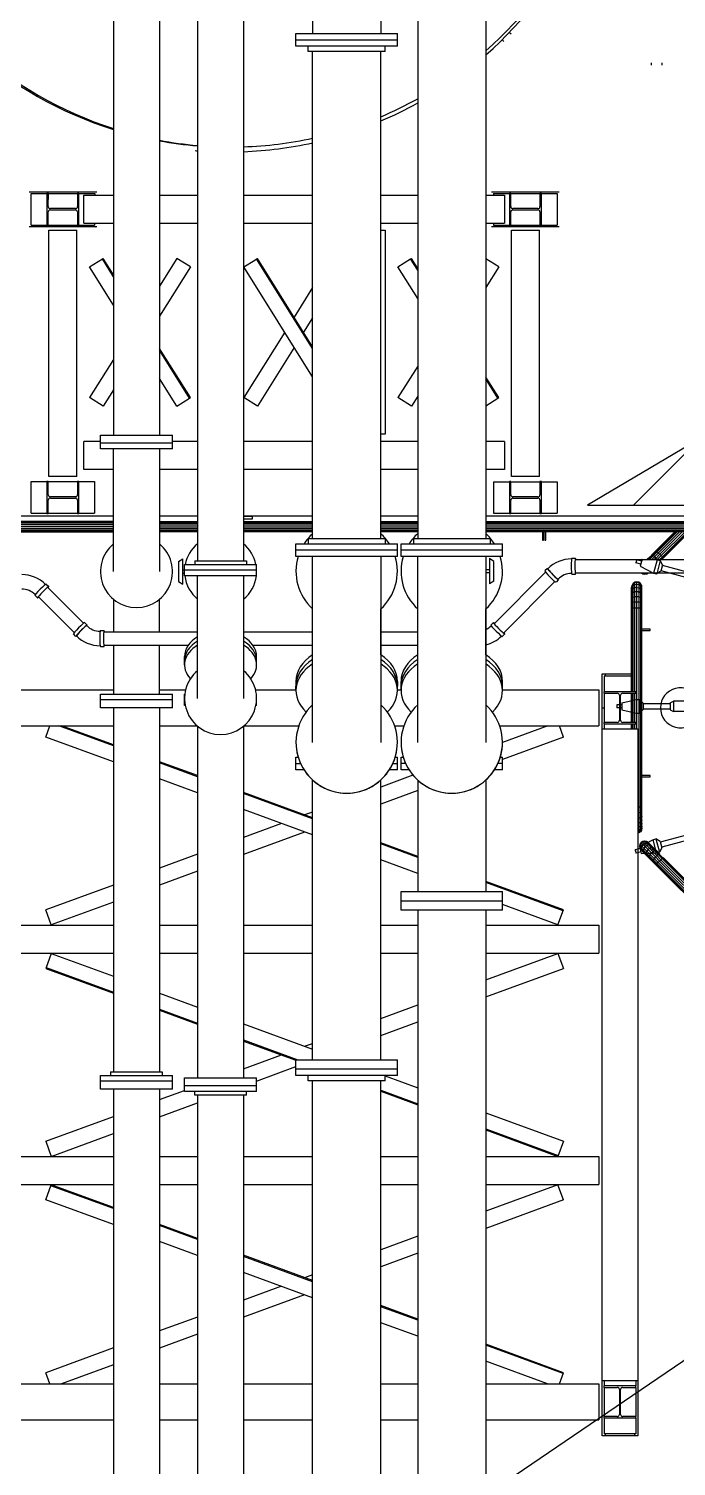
# Model space of a CAD drawing. Header units: metres. Extents: x 0 to 63075, y 0 to 44550.
# Drawn here: x 53271 to 53734, y 38478 to 39504 of the extents above; entities that cross this region are included whole.
import ezdxf

# ---------------------------------------------------------------- set-up
doc = ezdxf.new("R2010")
doc.units = ezdxf.units.M
doc.header["$LTSCALE"] = 75
for name, color, linetype in [('GSB', 7, 'Continuous'), ('ML6', 1, 'Continuous'), ('SDM', 7, 'Continuous'), ('SL1', 8, 'Continuous')]:
    doc.layers.add(name, color=color, linetype=linetype)
doc.styles.add('ROMANS', font='ROMANS.SHX')
doc.dimstyles.new('75___1-75', dxfattribs={"dimscale": 75, "dimtxt": 2.5, "dimasz": 2, "dimexe": 1.5, "dimexo": 1, "dimgap": 0.5, "dimtad": 1, "dimdec": 0, "dimzin": 12, "dimtxsty": 'ROMANS', "dimcen": 0, "dimclrd": 256, "dimclre": 256, "dimclrt": 3, "dimazin": 3, "dimtfac": 1, "dimtdec": 0, "dimtmove": 0, "dimatfit": 0, "dimfxl": 1, "dimlwd": -1, "dimlwe": -1, "dimarcsym": 0})

# ---------------------------------------------------------------- blocks, each defined once
blk = doc.blocks.new('A$C6bae614f')
at = {"layer": 'SL1'}
h = blk.add_hatch(dxfattribs=at)
h.set_pattern_fill('_USER', color=256, scale=195, angle=44.99813, style=0, pattern_type=0)
h.set_pattern_definition([(44.99813, (326091.56, -18363.04), (-137.8813, 137.89033), [])])
h.paths.add_polyline_path([(372501, 36170.1), (371566.3, 35618.1), (373107.4, 35618), (373107.5, 37052.2)])
for p, q in [((370258.3, 37860.6), (370258.3, 38744)), ((370582.1, 38711.4), (370582.1, 37860.6)), ((370758, 38308.3), (370758, 35459.1)), ((371081.9, 38308.3), (371081.8, 35459.1)), ((369310.6, 38238.7), (369310.6, 35949.6)), ((369529.7, 38238.6), (369529.6, 35949.6)), ((369710.6, 38238.6), (369710.6, 35353.3)), ((369929.7, 38238.6), (369929.6, 35353.3)), ((370178.9, 37800.2), (370178.9, 37860.6)), ((370178.9, 37860.6), (370661.5, 37860.6)), ((370661.5, 37800.1), (370661.5, 37860.6)), ((371194.7, 37865.4), (371202.5, 37857.6)), ((370178.9, 37830.4), (370661.5, 37830.4)), ((370661.5, 37800.1), (370178.9, 37800.2)), ((370237.6, 37774.8), (370237.6, 37800.1)), ((370602.7, 37774.8), (370602.7, 37800.1)), ((371159.6, 37829.8), (371167.1, 37822.3)), ((370602.7, 37774.8), (370237.6, 37774.8)), ((370258.2, 35459.2), (370258.2, 37774.8)), ((370582, 35459.2), (370582.1, 37774.8)), ((371870.2, 37709.3), (371870.2, 37719.7)), ((371920.2, 37709.3), (371920.2, 37719.7)), ((368909.2, 37106.9), (369231.2, 37106.9)), ((368919.1, 36949.4), (368919.2, 37099.4)), ((368919.2, 37099.4), (368994.2, 37099.4)), ((368994.2, 37100.4), (368994.1, 36948.4)), ((369000.8, 37100.4), (368994.2, 37100.4)), ((369000.7, 37037.3), (369000.8, 37100.4)), ((369000.8, 37099.4), (369139.6, 37099.4)), ((369139.6, 37100.4), (369139.5, 37037.3)), ((369146.2, 37100.4), (369139.6, 37100.4)), ((369146.1, 36948.4), (369146.2, 37100.4)), ((369146.2, 37099.4), (369221.2, 37099.4)), ((369170.1, 36957.9), (369170.2, 37090.9)), ((369170.2, 37090.9), (369310.6, 37090.9)), ((369221.2, 37099.4), (369221.2, 37090.9)), ((369529.7, 37090.9), (369710.6, 37090.9)), ((369929.7, 37090.9), (370258.2, 37090.9)), ((370582.1, 37090.9), (370758, 37090.9)), ((371081.9, 37090.8), (371170.2, 37090.8)), ((371109.2, 37106.8), (371431.2, 37106.8)), ((371119.2, 37099.3), (371119.2, 37090.8)), ((371119.2, 37099.3), (371194.2, 37099.3)), ((371170.2, 37090.8), (371170.1, 36957.8)), ((371194.2, 37100.3), (371194.1, 36948.3)), ((371200.8, 37100.3), (371194.2, 37100.3)), ((371200.7, 37037.2), (371200.8, 37100.3)), ((371200.8, 37099.3), (371339.6, 37099.3)), ((371339.6, 37100.3), (371339.5, 37037.2)), ((371346.2, 37100.3), (371339.6, 37100.3)), ((371346.1, 36948.3), (371346.2, 37100.3)), ((371346.2, 37099.3), (371421.2, 37099.3)), ((371421.2, 37099.3), (371421.1, 36949.3)), ((369000.7, 36948.4), (369000.7, 37011.5)), ((369129.5, 37027.3), (369010.7, 37027.3)), ((369010.7, 37021.5), (369129.5, 37021.5)), ((369139.5, 37011.5), (369139.5, 36948.4)), ((371200.7, 36948.3), (371200.7, 37011.4)), ((371329.5, 37027.2), (371210.7, 37027.2)), ((371210.7, 37021.4), (371329.5, 37021.4)), ((371339.5, 37011.4), (371339.5, 36948.3)), ((368909.1, 36941.9), (369231.1, 36941.9)), ((368919.1, 36949.4), (368994.1, 36949.4)), ((368994.1, 36948.4), (369000.7, 36948.4)), ((369000.7, 36949.4), (369139.5, 36949.4)), ((369003.6, 35754.4), (369003.6, 36924.4)), ((369003.6, 36924.4), (369136.6, 36924.4)), ((369136.6, 35754.4), (369136.6, 36924.4)), ((369139.5, 36948.4), (369146.1, 36948.4)), ((369146.1, 36949.4), (369221.1, 36949.4)), ((369170.1, 36957.9), (369310.6, 36957.9)), ((369197, 36941.9), (369194.8, 36939.4)), ((369221.1, 36957.9), (369221.1, 36949.4)), ((369225.1, 36941.9), (369228, 36939.4)), ((369529.7, 36957.9), (369710.6, 36957.9)), ((369929.7, 36957.9), (370258.2, 36957.9)), ((370582.1, 36957.9), (370758, 36957.9)), ((370582.1, 36924.4), (370603.3, 36924.4)), ((370603.3, 36924.4), (370603.3, 35954.4)), ((371081.8, 36957.8), (371170.1, 36957.8)), ((371109.1, 36941.8), (371431.1, 36941.8)), ((371119.1, 36957.8), (371119.1, 36949.3)), ((371119.1, 36949.3), (371194.1, 36949.3)), ((371194.1, 36948.3), (371200.7, 36948.3)), ((371200.7, 36949.3), (371339.5, 36949.3)), ((371203.6, 35754.3), (371203.6, 36924.3)), ((371203.6, 36924.3), (371336.6, 36924.3)), ((371336.6, 35754.3), (371336.6, 36924.3)), ((371339.5, 36948.3), (371346.1, 36948.3)), ((371346.1, 36949.3), (371421.1, 36949.3)), ((369197.2, 36750), (369257.7, 36787.9)), ((369257.7, 36787.9), (369261.7, 36790.4)), ((369310.6, 36703.5), (369257.7, 36787.9)), ((369310.6, 36712.5), (369261.7, 36790.4)), ((369611.9, 36790.4), (369529.7, 36659.3)), ((369676.4, 36750), (369611.9, 36790.4)), ((369930.5, 36750), (369983.2, 36783)), ((369983.2, 36783), (369991, 36787.9)), ((369991, 36787.9), (369995.1, 36790.4)), ((370258.2, 36361.6), (369991, 36787.9)), ((370258.2, 36370.6), (369995.1, 36790.4)), ((370663.9, 36749.9), (370724.4, 36787.9)), ((370724.4, 36787.9), (370728.4, 36790.4)), ((370758, 36734.2), (370724.4, 36787.9)), ((370758, 36743.2), (370728.4, 36790.4)), ((371143.1, 36749.9), (371081.8, 36788.3)), ((369310.6, 36569), (369197.2, 36750)), ((369676.4, 36750), (369529.7, 36515.8)), ((370258.2, 36227.1), (369930.5, 36750)), ((370758, 36599.7), (370663.9, 36749.9)), ((371143.1, 36749.9), (371081.8, 36652.2)), ((370258.2, 36651.6), (370170.1, 36511.1)), ((370258.2, 36508.2), (370215.1, 36439.4)), ((370125.2, 36439.4), (369930.5, 36128.8)), ((369676.4, 36128.8), (369529.7, 36363)), ((370170.1, 36367.6), (369995.1, 36088.3)), ((369310.6, 36309.8), (369197.2, 36128.8)), ((369672.4, 36126.3), (369529.7, 36354)), ((369611.8, 36088.4), (369529.7, 36219.5)), ((370758, 36279), (370663.8, 36128.8)), ((371143.1, 36128.8), (371081.8, 36226.5)), ((369310.6, 36166.3), (369261.7, 36088.4)), ((371139, 36126.2), (371081.8, 36217.5)), ((369261.7, 36088.4), (369197.2, 36128.8)), ((369611.8, 36088.4), (369672.4, 36126.3)), ((369672.4, 36126.3), (369676.4, 36128.8)), ((369995.1, 36088.3), (369930.5, 36128.8)), ((370728.4, 36088.3), (370663.8, 36128.8)), ((370758, 36135.5), (370728.4, 36088.3)), ((371081.8, 36090.4), (371139, 36126.2)), ((371139, 36126.2), (371143.1, 36128.8)), ((369248.7, 35885.2), (369248.7, 35949.6)), ((369248.7, 35949.6), (369591.6, 35949.6)), ((369591.6, 35885.2), (369591.6, 35949.6)), ((370603.3, 35954.4), (370582, 35954.4)), ((369248.7, 35920.9), (369170.1, 35920.9)), ((369170.1, 35787.9), (369170.1, 35920.9)), ((369591.6, 35912.1), (369248.7, 35912.1)), ((369591.6, 35885.2), (369248.7, 35885.2)), ((369310.6, 35302.5), (369310.6, 35885.2)), ((369529.6, 35885.2), (369529.6, 35302.5)), ((369710.6, 35920.9), (369591.6, 35920.9)), ((370258.2, 35920.9), (369929.6, 35920.9)), ((370758, 35920.9), (370582, 35920.9)), ((371170.1, 35920.8), (371081.8, 35920.8)), ((371170.1, 35920.8), (371170.1, 35787.8)), ((369136.6, 35754.4), (369003.6, 35754.4)), ((369310.6, 35787.9), (369170.1, 35787.9)), ((369710.6, 35787.9), (369529.6, 35787.9)), ((370258.2, 35787.9), (369929.6, 35787.9)), ((370758, 35787.9), (370582, 35787.9)), ((371170.1, 35787.8), (371081.8, 35787.8)), ((371336.6, 35754.3), (371203.6, 35754.3)), ((368919.1, 35729.4), (368994.1, 35729.4)), ((368919.1, 35579.4), (368919.1, 35729.4)), ((368994.1, 35730.4), (368994.1, 35578.4)), ((369000.7, 35730.4), (368994.1, 35730.4)), ((369000.7, 35667.3), (369000.7, 35730.4)), ((369000.7, 35729.4), (369139.5, 35729.4)), ((369139.5, 35730.4), (369139.5, 35667.3)), ((369146.1, 35730.4), (369139.5, 35730.4)), ((369146.1, 35578.4), (369146.1, 35730.4)), ((369146.1, 35729.4), (369221.1, 35729.4)), ((369221.1, 35729.4), (369221.1, 35579.4)), ((371119.1, 35729.3), (371119.1, 35579.3)), ((371119.1, 35729.3), (371194.1, 35729.3)), ((371194.1, 35730.3), (371194.1, 35578.3)), ((371200.7, 35730.3), (371194.1, 35730.3)), ((371200.7, 35667.2), (371200.7, 35730.3)), ((371200.7, 35729.3), (371339.5, 35729.3)), ((371346.1, 35730.3), (371339.5, 35730.3)), ((371339.5, 35730.3), (371339.5, 35667.2)), ((371346.1, 35578.3), (371346.1, 35730.3)), ((371346.1, 35729.3), (371421.1, 35729.3)), ((371421.1, 35729.3), (371421.1, 35579.3)), ((369000.7, 35578.4), (369000.7, 35641.5)), ((369129.5, 35657.3), (369010.7, 35657.3)), ((369010.7, 35651.5), (369129.5, 35651.5)), ((369139.5, 35641.5), (369139.5, 35578.4)), ((371200.7, 35578.3), (371200.7, 35641.4)), ((371329.5, 35657.2), (371210.7, 35657.2)), ((371210.7, 35651.4), (371329.5, 35651.4)), ((371339.5, 35641.4), (371339.5, 35578.3)), ((369310.6, 35537.9), (366568.5, 35538)), ((369310.6, 35539.8), (366577.8, 35539.9)), ((369310.6, 35565.4), (366721.6, 35565.5)), ((368919.1, 35579.4), (368994.1, 35579.4)), ((368994.1, 35578.4), (369000.7, 35578.4)), ((369000.7, 35579.4), (369139.5, 35579.4)), ((369139.5, 35578.4), (369146.1, 35578.4)), ((369146.1, 35579.4), (369221.1, 35579.4)), ((369710.6, 35565.4), (369529.6, 35565.4)), ((369529.6, 35539.8), (369710.6, 35539.8)), ((369529.6, 35537.9), (369710.6, 35537.9)), ((370258.2, 35565.4), (369929.6, 35565.4)), ((369971.6, 35563.9), (369929.6, 35563.9)), ((369929.6, 35552.9), (369971.6, 35552.9)), ((369929.6, 35539.8), (370258.2, 35539.8)), ((369929.6, 35537.9), (370258.2, 35537.9)), ((369971.6, 35552.9), (369971.6, 35565.4)), ((370758, 35565.4), (370582, 35565.4)), ((370582, 35539.8), (370758, 35539.8)), ((370582, 35537.9), (370758, 35537.9)), ((373018.6, 35565.3), (371081.8, 35565.3)), ((371081.8, 35539.7), (373152.6, 35539.7)), ((371081.8, 35537.9), (373161.9, 35537.8)), ((371119.1, 35579.3), (371194.1, 35579.3)), ((371194.1, 35578.3), (371200.7, 35578.3)), ((371200.7, 35579.3), (371339.5, 35579.3)), ((371339.5, 35578.3), (371346.1, 35578.3)), ((371346.1, 35579.3), (371421.1, 35579.3)), ((369310.6, 35515.4), (366553.4, 35515.5)), ((369310.6, 35524.7), (366555.3, 35524.8)), ((369310.6, 35506.1), (366555.3, 35506.2)), ((369310.6, 35532.7), (366560.6, 35532.7)), ((369310.6, 35498.2), (366560.6, 35498.2)), ((369310.6, 35492.9), (366568.5, 35493)), ((366577.8, 35491.1), (369310.6, 35491)), ((369529.6, 35532.7), (369710.6, 35532.6)), ((369529.6, 35524.7), (369710.6, 35524.7)), ((369529.6, 35515.4), (369710.6, 35515.4)), ((369529.6, 35506.1), (369710.6, 35506.1)), ((369529.6, 35498.1), (369710.6, 35498.1)), ((369529.6, 35492.9), (369710.6, 35492.8)), ((369710.6, 35491), (369529.6, 35491)), ((369929.6, 35532.6), (370258.2, 35532.6)), ((369929.6, 35524.7), (370258.2, 35524.7)), ((369929.6, 35515.4), (370258.2, 35515.4)), ((369929.6, 35506), (370258.2, 35506)), ((369929.6, 35498.1), (370258.2, 35498.1)), ((369929.6, 35492.8), (370258.2, 35492.8)), ((370258.2, 35491), (369929.6, 35491)), ((370582, 35532.6), (370758, 35532.6)), ((370582, 35524.7), (370758, 35524.7)), ((370582, 35515.4), (370758, 35515.4)), ((370582, 35506), (370758, 35506)), ((370582, 35498.1), (370758, 35498.1)), ((370582, 35492.8), (370758, 35492.8)), ((370758, 35491), (370582, 35491)), ((371081.8, 35532.6), (373169.9, 35532.5)), ((371081.8, 35524.7), (373175.1, 35524.6)), ((371081.8, 35515.3), (373177, 35515.3)), ((371081.8, 35506), (373175.1, 35505.9)), ((371081.8, 35498.1), (373169.9, 35498)), ((371081.8, 35492.8), (373161.9, 35492.7)), ((373152.6, 35490.9), (371081.8, 35490.9)), ((371350.8, 35490.9), (371350.8, 35451.8)), ((371357.1, 35451.8), (371357.1, 35490.9)), ((371361.9, 35490.9), (371361.9, 35451.8)), ((371368.2, 35451.8), (371368.2, 35490.9)), ((371892.3, 35401.4), (371981.8, 35490.9)), ((371984.4, 35490.9), (371893.6, 35400.1)), ((371991.9, 35490.9), (371897.4, 35396.4)), ((372003.1, 35490.9), (371903, 35390.8)), ((372016.3, 35490.9), (371909.6, 35384.2)), ((372029.5, 35490.9), (371916.2, 35377.6)), ((372040.7, 35490.9), (371921.8, 35372)), ((372048.2, 35490.9), (371925.5, 35368.2)), ((372050.8, 35490.9), (371926.8, 35366.9)), ((370178.8, 35373.4), (370178.8, 35433.9)), ((370178.8, 35433.9), (370661.4, 35433.9)), ((370661.4, 35403.6), (370178.8, 35403.6)), ((370237.5, 35459.2), (370602.6, 35459.2)), ((370237.5, 35459.2), (370237.5, 35433.9)), ((370602.6, 35459.2), (370602.6, 35433.9)), ((370661.4, 35373.4), (370661.4, 35433.9)), ((370678.6, 35373.3), (370678.6, 35433.8)), ((370678.6, 35433.8), (371161.2, 35433.7)), ((371161.2, 35403.5), (370678.6, 35403.5)), ((370737.3, 35459.1), (371102.4, 35459.1)), ((370737.3, 35459.1), (370737.3, 35433.7)), ((371102.4, 35459.1), (371102.4, 35433.7)), ((371161.2, 35373.3), (371161.2, 35433.7)), ((371350.8, 35451.8), (371357.1, 35451.8)), ((371361.9, 35451.8), (371368.2, 35451.8)), ((371876.4, 35382.9), (371893.6, 35400.1)), ((371892.3, 35401.4), (371876.6, 35385.7)), ((371892.3, 35401.4), (371893.6, 35400.1)), ((371893.6, 35400.1), (371897.4, 35396.4)), ((369620.1, 35349.1), (369640.1, 35362.1)), ((369620.1, 35349.1), (369620.1, 35255.1)), ((369640.1, 35242.1), (369640.1, 35362.1)), ((369648.6, 35335.8), (369991.5, 35335.8)), ((369648.6, 35282), (369648.6, 35335.8)), ((369697.1, 35353.3), (369697.1, 35335.8)), ((369697.1, 35353.3), (369943.1, 35353.3)), ((369943.1, 35353.3), (369943.1, 35335.8)), ((369991.5, 35282), (369991.5, 35335.8)), ((370661.4, 35373.4), (370178.8, 35373.4)), ((370258.1, 34490), (370258.2, 35373.4)), ((370582, 35373.4), (370582, 34490)), ((371161.2, 35373.3), (370678.6, 35373.3)), ((370757.9, 34489.9), (370757.9, 35373.3)), ((371081.8, 35373.3), (371081.8, 34489.9)), ((371119.9, 35350.4), (371099.9, 35363.4)), ((371099.9, 35363.4), (371099.9, 35243.4)), ((371119.9, 35256.4), (371119.9, 35350.4)), ((371490.8, 35365.3), (371508.3, 35365.3)), ((371508.3, 35359), (387560.3, 35358.5)), ((371797.7, 35350.8), (371795.9, 35344)), ((371795.9, 35344), (371796.3, 35343)), ((371800.3, 35358.2), (371796.3, 35343)), ((371818.8, 35337.1), (371796.3, 35343)), ((371799.5, 35357.5), (371797.7, 35350.8)), ((371799.5, 35357.5), (371800.3, 35358.2)), ((371822.8, 35352), (371800.3, 35358.2)), ((371825.2, 35360.8), (371816.5, 35328.3)), ((371825.2, 35360.8), (371896.7, 35357.8)), ((371861.6, 35370.8), (371849.9, 35359)), ((371876.4, 35382.9), (371852.5, 35359)), ((371861.4, 35360.4), (371860, 35359)), ((371861.6, 35370.8), (371860.1, 35366.6)), ((371860.1, 35366.6), (371861.4, 35360.4)), ((371878.9, 35377.9), (371861.4, 35360.4)), ((371861.4, 35360.4), (371862.2, 35359)), ((371876.6, 35385.7), (371861.6, 35370.8)), ((371871.2, 35359), (371883.7, 35371.5)), ((371876.6, 35385.7), (371876.4, 35382.9)), ((371876.4, 35382.9), (371878.9, 35377.9)), ((371878.9, 35377.9), (371897.4, 35396.4)), ((371878.9, 35377.9), (371883.7, 35371.5)), ((371896.7, 35357.8), (371879.9, 35295.1)), ((371883.7, 35371.5), (371903, 35390.8)), ((371883.7, 35371.5), (371890, 35364.6)), ((371890, 35364.6), (371884.4, 35359)), ((371890, 35364.6), (371909.6, 35384.2)), ((371890, 35364.6), (371896.1, 35359)), ((371912.1, 35354), (371895.1, 35290.7)), ((371896.7, 35357.8), (371912.1, 35354)), ((371897.4, 35396.4), (371916.2, 35377.6)), ((371897.6, 35359), (371916.2, 35377.6)), ((371908.8, 35359), (371921.8, 35372)), ((371923.1, 35333.3), (371912.1, 35354)), ((371923.1, 35333.3), (371915, 35303.2)), ((371916.2, 35377.6), (371925.5, 35368.2)), ((371916.3, 35359), (371925.5, 35368.2)), ((371918.9, 35359), (371926.8, 35366.9)), ((372046.1, 35297.3), (371922.3, 35330.5)), ((371925.5, 35368.2), (371926.8, 35366.9)), ((369640.1, 35309.6), (369648.6, 35309.6)), ((369640.1, 35294.6), (369648.6, 35294.6)), ((369991.5, 35308.9), (369648.6, 35308.9)), ((369991.5, 35282), (369648.6, 35282)), ((369710.5, 34699.3), (369710.5, 35282)), ((369929.6, 35282), (369929.6, 34699.3)), ((371099.9, 35310.9), (371081.8, 35310.9)), ((371099.9, 35295.9), (371081.8, 35295.9)), ((371122.9, 35055.1), (371365.8, 35299.2)), ((371374.7, 35317), (371362.4, 35304.7)), ((371428.2, 35263.7), (371415.9, 35251.4)), ((371490.8, 35289.8), (371508.3, 35289.8)), ((371508.3, 35296), (387557.8, 35295.5)), ((371816.5, 35328.3), (371879.9, 35295.1)), ((371821.9, 35296), (371829.5, 35290.9)), ((371827.4, 35296), (371831.7, 35293.1)), ((371831.7, 35293.1), (371829.5, 35290.9)), ((371829.5, 35290.9), (371838.8, 35289.1)), ((371834.6, 35296), (371831.7, 35293.1)), ((371831.7, 35293.1), (371840.9, 35291.2)), ((371840.9, 35291.2), (371838.8, 35289.1)), ((371838.8, 35289.1), (371848.2, 35290.9)), ((371845.8, 35296), (371840.9, 35291.2)), ((371840.9, 35291.2), (371850.1, 35292.9)), ((371848.2, 35290.9), (371855.8, 35296)), ((371850.1, 35292.9), (371848.2, 35290.9)), ((371850.1, 35292.9), (371854.9, 35296)), ((371853.3, 35296), (371850.1, 35292.9)), ((371879.9, 35295.1), (371895.1, 35290.7)), ((371915, 35303.2), (371895.1, 35290.7)), ((372039.5, 35272.8), (371915.8, 35306)), ((368990.3, 35242.5), (369002.6, 35230.2)), ((368998.2, 35225.8), (369167.9, 35056.1)), ((369620.1, 35255.1), (369640.1, 35242.1)), ((371119.9, 35256.4), (371099.9, 35243.4)), ((371167.5, 35010.7), (371410.5, 35254.8)), ((371777.5, 35237.8), (371775.7, 35228.5)), ((371777.5, 35235.1), (371775.7, 35226)), ((371775.7, 35226), (371775.7, 35228.5)), ((371777.5, 35227), (371775.7, 35218.6)), ((371775.7, 34730.3), (371775.7, 35226)), ((371777.5, 35214), (371775.7, 35206.7)), ((371777.5, 35196.7), (371775.7, 35190.8)), ((371782.8, 35245.7), (371777.5, 35237.8)), ((371782.8, 35242.8), (371777.5, 35235.1)), ((371777.5, 34730.3), (371777.5, 35237.8)), ((371782.8, 35234.1), (371777.5, 35227)), ((371782.8, 35220.2), (371777.5, 35214)), ((371782.8, 35201.6), (371777.5, 35196.7)), ((371790.8, 35251), (371782.8, 35245.7)), ((371790.8, 35247.9), (371782.8, 35242.8)), ((371782.8, 34730.3), (371782.8, 35245.7)), ((371790.8, 35238.9), (371782.8, 35234.1)), ((371790.8, 35224.3), (371782.8, 35220.2)), ((371790.8, 35204.9), (371782.8, 35201.6)), ((371790.7, 34730.3), (371790.8, 35251)), ((371800.1, 35252.9), (371790.8, 35251)), ((371800.1, 35249.8), (371790.8, 35247.9)), ((371800.1, 35240.6), (371790.8, 35238.9)), ((371800.1, 35225.7), (371790.8, 35224.3)), ((371800.1, 35206), (371790.8, 35204.9)), ((371809.4, 35251), (371800.1, 35252.9)), ((371800.1, 34554.3), (371800.1, 35252.9)), ((371809.4, 35247.9), (371800.1, 35249.8)), ((371809.4, 35238.9), (371800.1, 35240.6)), ((371800.1, 35225.7), (371809.4, 35224.3)), ((371809.4, 35204.9), (371800.1, 35206)), ((371806.2, 35205.3), (371809.4, 35205.9)), ((371817.3, 35245.7), (371809.4, 35251)), ((371809.4, 35251), (371809.4, 34062.4)), ((371817.3, 35242.8), (371809.4, 35247.9)), ((371809.4, 35238.9), (371817.3, 35234.1)), ((371817.3, 35220.2), (371809.4, 35224.3)), ((371817.3, 35201.6), (371809.4, 35204.9)), ((371822.6, 35237.8), (371817.3, 35245.7)), ((371817.3, 35245.7), (371817.3, 34064.7)), ((371822.6, 35235.1), (371817.3, 35242.8)), ((371822.6, 35227), (371817.3, 35234.1)), ((371822.6, 35214), (371817.3, 35220.2)), ((371822.6, 35196.6), (371817.3, 35201.6)), ((371824.5, 35228.5), (371822.6, 35237.8)), ((371822.6, 35237.8), (371822.6, 34072.6)), ((371824.5, 35226), (371822.6, 35235.1)), ((371824.5, 35218.6), (371822.6, 35227)), ((371824.5, 35206.7), (371822.6, 35214)), ((371824.5, 35190.8), (371822.6, 35196.6)), ((371824.5, 34081.9), (371824.5, 35228.5)), ((368936.9, 35189.2), (368949.2, 35176.9)), ((368953.6, 35181.3), (369123.3, 35011.6)), ((369310.5, 35170.2), (369310.5, 35014.9)), ((369529.6, 35014.9), (369529.6, 35170.2)), ((371777.5, 35175.9), (371775.7, 35171.9)), ((371777.5, 35152.8), (371775.7, 35150.7)), ((371824.5, 35128.5), (371775.7, 35128.5)), ((371782.8, 35179.4), (371777.5, 35175.9)), ((371782.8, 35154.6), (371777.5, 35152.8)), ((371790.8, 35181.6), (371782.8, 35179.4)), ((371790.8, 35155.7), (371782.8, 35154.6)), ((371800.1, 35182.5), (371790.8, 35181.6)), ((371800.1, 35156.2), (371790.8, 35155.7)), ((371809.4, 35181.6), (371800.1, 35182.5)), ((371809.4, 35155.7), (371800.1, 35156.2)), ((371817.3, 35179.4), (371809.4, 35181.6)), ((371817.3, 35154.6), (371809.4, 35155.7)), ((371822.6, 35175.9), (371817.3, 35179.4)), ((371822.6, 35152.8), (371817.3, 35154.6)), ((371824.5, 35171.9), (371822.6, 35175.9)), ((371824.5, 35150.7), (371822.6, 35152.8)), ((369185.7, 35047.2), (369173.4, 35059.6)), ((370258.1, 34906.4), (370258.1, 35124.6)), ((370582.1, 34906.4), (370582.1, 35124.6)), ((370757.9, 34906.4), (370757.9, 35124.6)), ((371081.9, 34906.4), (371081.9, 35124.6)), ((371106.2, 35047.2), (371118.4, 35059.5)), ((369132.2, 34994), (369119.9, 35006.3)), ((369248.4, 35021.2), (369265.8, 35021.2)), ((369265.8, 35015), (369710.5, 35014.9)), ((369929.6, 35014.9), (370258.1, 35014.9)), ((370582.1, 35014.9), (370757.9, 35014.9)), ((371159.7, 34993.9), (371172, 35006.3)), ((371863.6, 35028.5), (371824.5, 35028.5)), ((371824.5, 35022.1), (371863.6, 35022.1)), ((371863.6, 35022.1), (371863.6, 35028.5)), ((369248.4, 34945.7), (369265.8, 34945.7)), ((369265.8, 34952), (369666.5, 34951.9)), ((369310.5, 34951.9), (369310.5, 34719)), ((369529.6, 34719), (369529.6, 34951.9)), ((369973.6, 34951.9), (370258.1, 34951.9)), ((370582.1, 34951.9), (370757.9, 34951.9)), ((369648.6, 34858.8), (369648.6, 34898)), ((369991.5, 34858.8), (369991.5, 34898)), ((371635.1, 34815.3), (371775.7, 34815.3)), ((371635.1, 34554.3), (371635.1, 34815.3)), ((371775.7, 34805.3), (371645.1, 34805.3)), ((371645.1, 34805.3), (371645.1, 34730.3)), ((371650.1, 34815.3), (371650.1, 34805.3)), ((368820.1, 34739.9), (369310.5, 34739.9)), ((369248.6, 34719), (369591.5, 34719)), ((369248.6, 34654.6), (369248.6, 34719)), ((369529.6, 34739.9), (369653.6, 34739.9)), ((369591.5, 34654.6), (369591.5, 34719)), ((369648.6, 34719), (369649.8, 34719)), ((369648.6, 34665.2), (369648.6, 34719)), ((369986.6, 34739.9), (370178.8, 34739.9)), ((369990.3, 34719), (369991.5, 34719)), ((369991.5, 34665.2), (369991.5, 34719)), ((370178.8, 34780), (370178.8, 34757.6)), ((370178.8, 34736.2), (370178.8, 34757.5)), ((370661.4, 34780), (370661.4, 34757.6)), ((370661.4, 34736.2), (370661.4, 34757.5)), ((370661.4, 34739.9), (370678.6, 34739.9)), ((370678.6, 34736.2), (370678.6, 34780)), ((371161.2, 34736.1), (371161.2, 34780)), ((371161.2, 34739.8), (371620.1, 34739.8)), ((371620.1, 34739.8), (371620.1, 34568.8)), ((371644.1, 34730.3), (371644.1, 34723.7)), ((371796.1, 34730.3), (371644.1, 34730.3)), ((371644.1, 34723.7), (371707.2, 34723.7)), ((371645.1, 34723.7), (371645.1, 34584.9)), ((371733, 34723.7), (371796.1, 34723.7)), ((371775.7, 34584.9), (371775.7, 34723.7)), ((371777.5, 34584.9), (371777.5, 34723.7)), ((371782.8, 34584.9), (371782.8, 34723.7)), ((371790.7, 34584.9), (371790.7, 34723.7)), ((371796.1, 34723.7), (371796.1, 34730.3)), ((369591.5, 34692.1), (369248.6, 34692.1)), ((369591.5, 34654.6), (369248.6, 34654.6)), ((369310.5, 34654.6), (369310.5, 32923.8)), ((369529.6, 34654.6), (369529.5, 32923.8)), ((369648.6, 34692.1), (369648.8, 34692.1)), ((369652, 34665.2), (369648.6, 34665.2)), ((369991.5, 34665.2), (369988.2, 34665.2)), ((369991.4, 34692.1), (369991.5, 34692.1)), ((371635.1, 34654.3), (371645.1, 34654.3)), ((371705.1, 34668.2), (371705.7, 34669.1)), ((371705.1, 34668.2), (371705.1, 34654.3)), ((371705.1, 34654.3), (371705.7, 34653.4)), ((371705.7, 34669.1), (371705.7, 34653.4)), ((371729, 34669), (371705.7, 34669.1)), ((371729, 34653.5), (371705.7, 34653.4)), ((371717.2, 34713.7), (371717.2, 34594.9)), ((371723, 34594.9), (371723, 34713.7)), ((371729, 34678.1), (371798.9, 34693.7)), ((371729, 34678.1), (371729, 34644.4)), ((371798.9, 34693.7), (371814.8, 34694)), ((371798.9, 34693.7), (371798.9, 34628.8)), ((371814.8, 34694), (371814.7, 34628.4)), ((371830.7, 34676.8), (371814.8, 34694)), ((371830.7, 34676.8), (371830.7, 34645.7)), ((371958.8, 34673.9), (371830.7, 34673.9)), ((371958.8, 34648.5), (371830.7, 34648.5)), ((371958.8, 34677.6), (371975.5, 34685.1)), ((371958.8, 34677.6), (371958.8, 34644.9)), ((371975.5, 34685.1), (371975.5, 34637.4)), ((372220.3, 34685.1), (371975.5, 34685.1)), ((371707.2, 34584.9), (371644.1, 34584.9)), ((371644.1, 34584.9), (371644.1, 34578.3)), ((371729, 34644.4), (371798.9, 34628.8)), ((371796.1, 34584.9), (371733, 34584.9)), ((371796.1, 34578.3), (371796.1, 34584.9)), ((371798.9, 34628.8), (371814.7, 34628.4)), ((371830.7, 34645.7), (371814.7, 34628.4)), ((371958.8, 34644.9), (371975.5, 34637.4)), ((372210.1, 34637.4), (371975.5, 34637.4)), ((368820.1, 34568.9), (369310.5, 34568.9)), ((368988.6, 34515.4), (369008.3, 34568.9)), ((369310.5, 34397.3), (368988.6, 34515.4)), ((369310.5, 34473.4), (369050.1, 34568.9)), ((369310.5, 34478.5), (369063.9, 34568.9)), ((369529.6, 34568.9), (369708.3, 34568.9)), ((369710.5, 34567), (369710.5, 32894.8)), ((369929.6, 34567), (369929.5, 32894.8)), ((369931.8, 34568.9), (370192.1, 34568.9)), ((370648, 34568.9), (370692, 34568.9)), ((371147.7, 34568.8), (371620.1, 34568.8)), ((371376.2, 34568.8), (371161.1, 34490)), ((371451.5, 34515.3), (371161.1, 34408.8)), ((371451.5, 34515.3), (371431.9, 34568.8)), ((371634.6, 34554.3), (371634.5, 31454.3)), ((371634.6, 34554.3), (371805.6, 34554.3)), ((371644.1, 34578.3), (371796.1, 34578.3)), ((371645.1, 34578.3), (371645.1, 34554.3)), ((371775.7, 34554.3), (371775.7, 34578.3)), ((371777.5, 34554.3), (371777.5, 34578.3)), ((371782.8, 34554.3), (371782.8, 34578.3)), ((371790.7, 34554.3), (371790.7, 34578.3)), ((371805.6, 34554.3), (371805.5, 31454.3)), ((370178.8, 34489.6), (370178.8, 34489.6)), ((370661.4, 34489.6), (370661.4, 34489.6)), ((370678.5, 34489.4), (370678.5, 34489.4)), ((371161.1, 34489.4), (371161.1, 34489.4)), ((371161.1, 34489.3), (371161.1, 34489.4)), ((369710.5, 34331.8), (369529.6, 34398.2)), ((369710.5, 34326.7), (369529.6, 34393.1)), ((370178.8, 34419.6), (370189.1, 34419.6)), ((370178.8, 34359.2), (370178.8, 34419.6)), ((370178.8, 34389.4), (370200.5, 34389.4)), ((370639.6, 34389.4), (370661.4, 34389.4)), ((370651, 34419.6), (370661.4, 34419.6)), ((370661.4, 34359.2), (370661.4, 34419.6)), ((370678.5, 34419.6), (370688.8, 34419.6)), ((370678.5, 34359.2), (370678.5, 34419.6)), ((370700.2, 34389.4), (370678.5, 34389.4)), ((371161.1, 34389.4), (371139.5, 34389.4)), ((371150.8, 34419.6), (371161.1, 34419.6)), ((371161.1, 34359.2), (371161.1, 34419.6)), ((369710.5, 34250.6), (369529.6, 34317)), ((370217, 34359.2), (370178.8, 34359.2)), ((370258.1, 32980.8), (370258.1, 34310.7)), ((370581.9, 32980.8), (370582, 34310.7)), ((370735.3, 34333.9), (370582, 34277.7)), ((370661.4, 34359.2), (370623.1, 34359.2)), ((370716.7, 34359.2), (370678.5, 34359.2)), ((370757.9, 34310.5), (370757.9, 33780.8)), ((371081.8, 34310.4), (371081.7, 33780.8)), ((371161.1, 34359.2), (371123, 34359.2)), ((371863.6, 34331.9), (371824.5, 34331.9)), ((371824.5, 34325.6), (371863.6, 34325.6)), ((371863.6, 34325.6), (371863.6, 34331.9)), ((370258.1, 34131), (369929.6, 34251.5)), ((370258.1, 34125.9), (369929.6, 34246.4)), ((370757.9, 34261), (370582, 34196.5)), ((370258.1, 34049.8), (369929.6, 34170.3)), ((371824.5, 34181.9), (371805.6, 34181.9)), ((370109.4, 34104.4), (369929.6, 34038.5)), ((370258.1, 34158.9), (370220.1, 34145)), ((371809.4, 34154.6), (371805.6, 34154.5)), ((371809.4, 34128.7), (371805.6, 34128.4)), ((371809.4, 34105.5), (371805.6, 34105)), ((371817.3, 34155.8), (371809.4, 34154.6)), ((371817.3, 34131), (371809.4, 34128.7)), ((371817.3, 34108.8), (371809.4, 34105.5)), ((371822.6, 34157.6), (371817.3, 34155.8)), ((371822.6, 34134.5), (371817.3, 34131)), ((371822.6, 34113.7), (371817.3, 34108.8)), ((371824.5, 34159.7), (371822.6, 34157.6)), ((371824.5, 34138.5), (371822.6, 34134.5)), ((371824.5, 34119.6), (371822.6, 34113.7)), ((371824.5, 34103.7), (371822.6, 34096.4)), ((370220.1, 34063.8), (369929.6, 33957.3)), ((371809.4, 34086.1), (371805.6, 34085.5)), ((371809.4, 34071.5), (371805.6, 34070.8)), ((371809.4, 34062.4), (371805.6, 34061.7)), ((371809.4, 34059.4), (371805.6, 34058.6)), ((371817.3, 34090.2), (371809.4, 34086.1)), ((371817.3, 34076.3), (371809.4, 34071.5)), ((371817.3, 34067.6), (371809.4, 34062.4)), ((371817.3, 34064.7), (371809.4, 34059.4)), ((371809.4, 34062.4), (371809.4, 34059.4)), ((371822.6, 34096.4), (371817.3, 34090.2)), ((371822.6, 34083.4), (371817.3, 34076.3)), ((371822.6, 34075.3), (371817.3, 34067.6)), ((371822.6, 34072.6), (371817.3, 34064.7)), ((371824.5, 34091.8), (371822.6, 34083.4)), ((371824.5, 34084.4), (371822.6, 34075.3)), ((371824.5, 34081.9), (371822.6, 34072.6)), ((372035.9, 34049.2), (371912.1, 34016)), ((370757.9, 33947.7), (370582, 34012.2)), ((370757.9, 33942.7), (370582, 34007.2)), ((371792.3, 33978), (371792.7, 33979)), ((371792.3, 33978), (371794.1, 33971.3)), ((371815.2, 33984.9), (371792.7, 33979)), ((371792.7, 33979), (371796.7, 33963.8)), ((371794.1, 33971.3), (371795.9, 33964.5)), ((371795.9, 33964.5), (371796.7, 33963.8)), ((371819.2, 33970), (371796.7, 33963.8)), ((371812.9, 33993.7), (371876.3, 34026.9)), ((371812.9, 33993.7), (371821.6, 33961.2)), ((371815.1, 34005.7), (371813.2, 33996.4)), ((371813.2, 33996.4), (371815.1, 33987)), ((371815.3, 33994.3), (371813.2, 33996.4)), ((371820.3, 34013.6), (371815.1, 34005.7)), ((371817.2, 34003.5), (371815.1, 34005.7)), ((371815.1, 33987), (371820.3, 33979.1)), ((371817, 33985.1), (371815.1, 33987)), ((371817.2, 34003.5), (371815.3, 33994.3)), ((371815.3, 33994.3), (371817, 33985.1)), ((371821.4, 33988.2), (371815.3, 33994.3)), ((371817, 33985.1), (371822.1, 33977.3)), ((371822.7, 33979.4), (371817, 33985.1)), ((371822.6, 34011.4), (371817.2, 34003.5)), ((371823.6, 33997.1), (371817.2, 34003.5)), ((371828.3, 34018.9), (371820.3, 34013.6)), ((371822.6, 34011.4), (371820.3, 34013.6)), ((371822.1, 33977.3), (371820.3, 33979.1)), ((371823.6, 33997.1), (371821.4, 33988.2)), ((371821.4, 33988.2), (371822.7, 33979.4)), ((371831.3, 33978.3), (371821.4, 33988.2)), ((371821.6, 33961.2), (371893.1, 33964.2)), ((371827.3, 33972.1), (371822.1, 33977.3)), ((371830.4, 34016.7), (371822.6, 34011.4)), ((371829.1, 34004.9), (371822.6, 34011.4)), ((371822.7, 33979.4), (371827.3, 33972.1)), ((371831.9, 33970.2), (371822.7, 33979.4)), ((371829.1, 34004.9), (371823.6, 33997.1)), ((371834, 33986.8), (371823.6, 33997.1)), ((371835.8, 33963.7), (371827.3, 33972.1)), ((371837.6, 34020.8), (371828.3, 34018.9)), ((371830.4, 34016.7), (371828.3, 34018.9)), ((371836.8, 34010.3), (371829.1, 34004.9)), ((371839.5, 33994.4), (371829.1, 34004.9)), ((371839.7, 34018.7), (371830.4, 34016.7)), ((371830.4, 34016.7), (371895.6, 33951.5)), ((371834, 33986.8), (371831.3, 33978.3)), ((371877.7, 33931.9), (371831.3, 33978.3)), ((371831.3, 33978.3), (371831.9, 33970.2)), ((371875.2, 33926.9), (371831.9, 33970.2)), ((371831.9, 33970.2), (371835.8, 33963.7)), ((371839.5, 33994.4), (371834, 33986.8)), ((371864.1, 33956.7), (371834, 33986.8)), ((371847, 33952.5), (371835.8, 33963.7)), ((371836.8, 34010.3), (371845.8, 34012.6)), ((371846.9, 34018.9), (371837.6, 34020.8)), ((371845.8, 34012.6), (371837.6, 34020.8)), ((371847.2, 34000), (371839.5, 33994.4)), ((371853.5, 33980.5), (371839.5, 33994.4)), ((371848.9, 34017), (371839.7, 34018.7)), ((371844.4, 33965.2), (371844.2, 33957.9)), ((371847.7, 33973.1), (371844.4, 33965.2)), ((371868.8, 33989.6), (371845.8, 34012.6)), ((371854.6, 34011.3), (371845.8, 34012.6)), ((371854.9, 34013.6), (371846.9, 34018.9)), ((371848.9, 34017), (371846.9, 34018.9)), ((371855.7, 34002.7), (371847.2, 34000)), ((371853.5, 33980.5), (371847.7, 33973.1)), ((371856.6, 34011.9), (371848.9, 34017)), ((371854.6, 34011.3), (371848.9, 34017)), ((371860.9, 33986.3), (371853.5, 33980.5)), ((371888.7, 33945.2), (371853.5, 33980.5)), ((371861.9, 34006.6), (371854.6, 34011.3)), ((371863.8, 34002), (371854.6, 34011.3)), ((371856.6, 34011.9), (371854.9, 34013.6)), ((371863.8, 34002), (371855.7, 34002.7)), ((371861.9, 34006.6), (371856.6, 34011.9)), ((371860.9, 33986.3), (371868.8, 33989.6)), ((371861.7, 33986.6), (371861.5, 33985.7)), ((371870.3, 33998.2), (371861.9, 34006.6)), ((371890.7, 33975.1), (371863.8, 34002)), ((371870.3, 33998.2), (371863.8, 34002)), ((371870.1, 33963.8), (371864.1, 33956.7)), ((371865.6, 33981.6), (371867.4, 33989)), ((371876, 33989.8), (371868.8, 33989.6)), ((371868.8, 33989.6), (371884.5, 33973.8)), ((371877.3, 33969.9), (371870.1, 33963.8)), ((371870.3, 33998.2), (371894.9, 33973.6)), ((371872.1, 33975.1), (371874.8, 33983.6)), ((371876, 33989.8), (371881.5, 33987)), ((371876.3, 34026.9), (371891.5, 34031.3)), ((371876.3, 34026.9), (371893.1, 33964.2)), ((371884.5, 33973.8), (371877.3, 33969.9)), ((371884.3, 33981.6), (371881.5, 33987)), ((371884, 33974.3), (371883.6, 33973.3)), ((371890.7, 33975.1), (371884.5, 33973.8)), ((371902.1, 33956.3), (371884.5, 33973.8)), ((371894.9, 33973.6), (371890.7, 33975.1)), ((371910, 33955.9), (371890.7, 33975.1)), ((371891.5, 34031.3), (371908.5, 33968)), ((371911.4, 34018.8), (371891.5, 34031.3)), ((371893.1, 33964.2), (371908.5, 33968)), ((371909.8, 33958.6), (371894.9, 33973.6)), ((371919.4, 33988.8), (371908.5, 33968)), ((371911.4, 34018.8), (371919.4, 33988.8)), ((372042.5, 34024.7), (371918.7, 33991.5)), ((369710.5, 33958.1), (369529.6, 33891.8)), ((370757.9, 33866.6), (370582, 33931.1)), ((371844.2, 33957.9), (371847, 33952.5)), ((371875.3, 33924.1), (371847, 33952.5)), ((371860.1, 33949.4), (371858.8, 33943.3)), ((371858.8, 33943.3), (371860.4, 33939.1)), ((371864.1, 33956.7), (371860.1, 33949.4)), ((371882.4, 33938.3), (371864.1, 33956.7)), ((371877.7, 33931.9), (371875.2, 33926.9)), ((371875.2, 33926.9), (371875.3, 33924.1)), ((371875.2, 33926.9), (371892.4, 33909.7)), ((371875.3, 33924.1), (371891.1, 33908.4)), ((371882.4, 33938.3), (371877.7, 33931.9)), ((371877.7, 33931.9), (371896.1, 33913.5)), ((371888.7, 33945.2), (371882.4, 33938.3)), ((371882.4, 33938.3), (371901.7, 33919.1)), ((371895.6, 33951.5), (371888.7, 33945.2)), ((371888.7, 33945.2), (371908.3, 33925.7)), ((371892.4, 33909.7), (371891.1, 33908.4)), ((373492.2, 32307.1), (371891.1, 33908.4)), ((371896.1, 33913.5), (371892.4, 33909.7)), ((373493.5, 32308.5), (371892.4, 33909.7)), ((371902.1, 33956.3), (371895.6, 33951.5)), ((371895.6, 33951.5), (371914.9, 33932.3)), ((371901.7, 33919.1), (371896.1, 33913.5)), ((373497.3, 32312.2), (371896.1, 33913.5)), ((371914.9, 33932.3), (371901.7, 33919.1)), ((373502.9, 32317.8), (371901.7, 33919.1)), ((371902.1, 33956.3), (371907, 33958.8)), ((371920.5, 33937.9), (371902.1, 33956.3)), ((371907, 33958.8), (371909.8, 33958.6)), ((371907.5, 33950.9), (371910, 33955.9)), ((373509.5, 32324.4), (371908.3, 33925.7)), ((371910, 33955.9), (371924.2, 33941.6)), ((371920.5, 33937.9), (371914.9, 33932.3)), ((373516.1, 32331), (371914.9, 33932.3)), ((371924.2, 33941.6), (371920.5, 33937.9)), ((373521.7, 32336.6), (371920.5, 33937.9)), ((371925.6, 33942.9), (371924.2, 33941.6)), ((373525.4, 32340.3), (371924.2, 33941.6)), ((371925.6, 33942.9), (373526.7, 32341.7)), ((369710.5, 33877), (369529.6, 33810.6)), ((371451.5, 33693.4), (371081.7, 33829)), ((369310.5, 33811.5), (368988.6, 33693.5)), ((370678.5, 33780.8), (371161.1, 33780.8)), ((370678.5, 33692.9), (370678.5, 33780.8)), ((371449.9, 33688.9), (371081.7, 33823.9)), ((371161.1, 33692.9), (371161.1, 33780.8)), ((369014.8, 33621.9), (368988.6, 33693.5)), ((369310.5, 33730.3), (369014.8, 33621.9)), ((370678.5, 33736.9), (371161.1, 33736.8)), ((371161.1, 33692.9), (370678.5, 33692.9)), ((370757.9, 33692.9), (370757.8, 30792.4)), ((371081.7, 33692.9), (371081.6, 30792.4)), ((371425.3, 33621.8), (371161.1, 33718.7)), ((371425.3, 33621.8), (371451.5, 33693.4)), ((368820, 33620.9), (369310.5, 33620.9)), ((369529.6, 33620.9), (369710.5, 33620.9)), ((369929.6, 33620.9), (370258.1, 33620.9)), ((370582, 33620.9), (370757.9, 33620.9)), ((371081.7, 33620.8), (371620, 33620.8)), ((371620, 33620.8), (371620, 33487.8)), ((368820, 33487.9), (369310.5, 33487.9)), ((369014.8, 33486.9), (368988.6, 33415.4)), ((369014.8, 33486.9), (369310.5, 33378.5)), ((369529.6, 33487.9), (369710.5, 33487.9)), ((369929.6, 33487.9), (370258.1, 33487.9)), ((370582, 33487.9), (370757.9, 33487.9)), ((371081.7, 33487.8), (371620, 33487.8)), ((371081.7, 33360.9), (371425.3, 33486.8)), ((371425.3, 33486.8), (371451.5, 33415.3)), ((368990.2, 33419.8), (369310.5, 33302.4)), ((368988.6, 33415.4), (369310.5, 33297.3)), ((371081.7, 33279.7), (371451.5, 33415.3)), ((369529.6, 33298.2), (369710.5, 33231.8)), ((369529.6, 33222.1), (369710.5, 33155.7)), ((369529.6, 33217), (369710.5, 33150.6)), ((370581.9, 33177.7), (370757.9, 33242.2)), ((369929.6, 33151.5), (370258.1, 33031)), ((370581.9, 33096.5), (370757.9, 33161)), ((369929.6, 33075.4), (370187.4, 32980.8)), ((369929.6, 33070.3), (370178.7, 32978.9)), ((370220, 33045), (370258.1, 33058.9)), ((369929.5, 32938.5), (370109.3, 33004.4)), ((369991.5, 32880), (370178.7, 32948.7)), ((370178.7, 32906.7), (370178.7, 32980.8)), ((370178.7, 32980.8), (370661.3, 32980.8)), ((370661.3, 32906.6), (370661.3, 32980.8)), ((369248.6, 32906.4), (369591.5, 32906.4)), ((369248.6, 32842), (369248.6, 32906.4)), ((369591.5, 32879.4), (369248.6, 32879.4)), ((369297, 32923.8), (369297, 32906.4)), ((369297, 32923.8), (369543, 32923.8)), ((369543, 32923.8), (369543, 32906.4)), ((369591.5, 32842), (369591.5, 32906.4)), ((369648.6, 32830.4), (369648.6, 32894.8)), ((369648.6, 32894.8), (369991.5, 32894.8)), ((369991.5, 32830.4), (369991.5, 32894.8)), ((370661.3, 32936.9), (370178.7, 32936.9)), ((370661.3, 32906.6), (370178.7, 32906.7)), ((370237.5, 32881.3), (370237.5, 32906.7)), ((370602.6, 32881.3), (370237.5, 32881.3)), ((370258, 29992.5), (370258.1, 32881.3)), ((370581.8, 29992.4), (370581.9, 32881.3)), ((370602.6, 32881.3), (370602.6, 32906.6)), ((370602.6, 32904.7), (370757.9, 32847.7)), ((369591.5, 32842), (369248.6, 32842)), ((369310.5, 32842), (369310.4, 29901.7)), ((369529.5, 32842), (369529.4, 29901.7)), ((369529.5, 32791.8), (369648.6, 32835.4)), ((369991.5, 32857.3), (369648.6, 32857.3)), ((369991.5, 32830.4), (369648.6, 32830.4)), ((369697, 32812.9), (369697, 32830.4)), ((369943, 32812.9), (369697, 32812.9)), ((369710.5, 32812.9), (369710.4, 29901.7)), ((369929.5, 32812.9), (369929.4, 29901.7)), ((369943, 32812.9), (369943, 32830.4)), ((370581.9, 32836.1), (370757.9, 32771.6)), ((370581.9, 32831.1), (370757.9, 32766.6)), ((369529.5, 32710.6), (369710.5, 32777)), ((368988.6, 32593.5), (369310.5, 32711.5)), ((371081.7, 32729), (371451.5, 32593.4)), ((369014.8, 32521.9), (369310.5, 32630.3)), ((371081.7, 32652.9), (371426.9, 32526.3)), ((371081.7, 32647.8), (371425.2, 32521.8)), ((368988.6, 32593.5), (369014.8, 32521.9)), ((371451.5, 32593.4), (371425.2, 32521.8)), ((368820, 32520.9), (369310.5, 32520.9)), ((369529.5, 32520.9), (369710.5, 32520.9)), ((369929.5, 32520.9), (370258.1, 32520.9)), ((370581.9, 32520.9), (370757.9, 32520.9)), ((371081.7, 32520.8), (371620, 32520.8)), ((371620, 32520.8), (371620, 32387.8)), ((368820, 32387.9), (369310.5, 32387.9)), ((368988.5, 32315.4), (369014.8, 32386.9)), ((369310.5, 32273.4), (369013.1, 32382.4)), ((369310.5, 32278.5), (369014.8, 32386.9)), ((369529.5, 32387.9), (369710.5, 32387.9)), ((369929.5, 32387.9), (370258.1, 32387.9)), ((370581.9, 32387.9), (370757.9, 32387.9)), ((371081.7, 32387.8), (371620, 32387.8)), ((371425.2, 32386.8), (371081.7, 32260.9)), ((371451.4, 32315.3), (371425.2, 32386.8)), ((369310.4, 32197.3), (368988.5, 32315.4)), ((371451.4, 32315.3), (371081.7, 32179.7)), ((369710.4, 32131.8), (369529.5, 32198.2)), ((369710.4, 32126.7), (369529.5, 32193.1)), ((370757.8, 32142.2), (370581.9, 32077.7)), ((369710.4, 32050.6), (369529.5, 32117)), ((370258.1, 31931), (369929.5, 32051.5)), ((370757.8, 32061), (370581.9, 31996.5)), ((370258.1, 31925.9), (369929.5, 32046.4)), ((370258.1, 31849.8), (369929.5, 31970.3)), ((370258.1, 31958.9), (370220, 31945)), ((370109.3, 31904.4), (369929.5, 31838.5)), ((370220, 31863.8), (369929.5, 31757.3)), ((370757.8, 31747.7), (370581.9, 31812.2)), ((370757.8, 31742.7), (370581.9, 31807.2)), ((369710.4, 31758.1), (369529.5, 31691.8)), ((370757.8, 31666.6), (370581.9, 31731.1)), ((369710.4, 31677), (369529.5, 31610.6)), ((369310.4, 31611.5), (368988.5, 31493.5)), ((371451.4, 31493.4), (371081.7, 31629)), ((371449.8, 31488.9), (371081.7, 31623.9)), ((369310.4, 31530.3), (369063.8, 31439.9)), ((371376.1, 31439.8), (371081.7, 31547.8)), ((368820, 31439.9), (369310.4, 31439.9)), ((369008.1, 31439.9), (368988.5, 31493.5)), ((369529.5, 31439.9), (369710.4, 31439.9)), ((369929.5, 31439.9), (370258, 31439.9)), ((370581.9, 31439.9), (370757.8, 31439.9)), ((371081.7, 31439.8), (371620, 31439.8)), ((371431.8, 31439.8), (371451.4, 31493.4)), ((371620, 31439.8), (371620, 31268.8)), ((371805.5, 31454.3), (371634.5, 31454.3)), ((371635, 31193.3), (371635, 31454.3)), ((371645, 31454.3), (371645, 31430.3)), ((371795, 31454.3), (371795, 31430.3)), ((371805, 31454.3), (371805, 31193.3)), ((371644, 31430.3), (371644, 31423.7)), ((371796, 31430.3), (371644, 31430.3)), ((371644, 31423.7), (371707.1, 31423.7)), ((371645, 31423.7), (371645, 31284.9)), ((371717.1, 31413.7), (371717.1, 31294.9)), ((371722.9, 31294.9), (371722.9, 31413.7)), ((371732.9, 31423.7), (371796, 31423.7)), ((371795, 31423.7), (371795, 31284.9)), ((371796, 31423.7), (371796, 31430.3)), ((368820, 31268.9), (369310.4, 31268.9)), ((369529.5, 31268.9), (369710.4, 31268.9)), ((369929.5, 31268.9), (370258, 31268.9)), ((370581.9, 31268.9), (370757.8, 31268.9)), ((371081.7, 31268.8), (371620, 31268.8)), ((371644, 31284.9), (371644, 31278.3)), ((371707.1, 31284.9), (371644, 31284.9)), ((371644, 31278.3), (371796, 31278.3)), ((371645, 31278.3), (371645, 31203.3)), ((371796, 31284.9), (371732.9, 31284.9)), ((371795, 31278.3), (371795, 31203.3)), ((371796, 31278.3), (371796, 31284.9)), ((371805, 31193.3), (371635, 31193.3)), ((371795, 31203.3), (371645, 31203.3)), ((371650, 31203.3), (371650, 31193.3)), ((371790, 31203.3), (371790, 31193.3))]:
    blk.add_line(p, q, dxfattribs=at)
blk.add_lwpolyline([(372501, 36170.1), (371566.3, 35618.1), (373107.4, 35618), (373107.5, 37052.2)], close=True, dxfattribs=at)
for centre, radius, start, end in [((369856.6, 39154.4), 1858, 311.2593, 41.52913), ((369870.2, 39154.4), 1834, 311.3505, 41.69677), ((369856.6, 39154.4), 1834, 203.65429, 252.68102), ((369870.2, 39154.4), 1834, 203.65429, 252.23428), ((369870.2, 39154.4), 1834, 292.83953, 298.9521), ((369856.6, 39154.4), 1858, 292.98411, 299.02318), ((369870.2, 39154.4), 1834, 259.29953, 265.00754), ((369856.6, 39154.4), 1834, 259.73273, 265.435), ((369870.2, 39154.4), 1834, 271.85827, 282.21428), ((369856.6, 39154.4), 1858, 272.25497, 282.48439), ((369856.6, 39154.4), 1858, 265.16214, 265.49406), ((369010.7, 37011.5), 10, 89.99813, 179.99813), ((369010.7, 37037.3), 10, 179.99813, 269.99813), ((369129.5, 37037.3), 10, 269.99813, 359.99813), ((369129.5, 37011.5), 10, 359.99813, 89.99813), ((371210.7, 37011.4), 10, 89.99813, 179.99813), ((371210.7, 37037.2), 10, 179.99813, 269.99813), ((371329.5, 37037.2), 10, 269.99813, 359.99813), ((371329.5, 37011.4), 10, 359.99813, 89.99813), ((369010.7, 35667.3), 10, 179.99813, 269.99813), ((369010.7, 35641.5), 10, 89.99813, 179.99813), ((369129.5, 35667.3), 10, 269.99813, 359.99813), ((369129.5, 35641.5), 10, 359.99813, 89.99813), ((371210.7, 35667.2), 10, 179.99813, 269.99813), ((371210.7, 35641.4), 10, 89.99813, 179.99813), ((371329.5, 35667.2), 10, 269.99813, 359.99813), ((371329.5, 35641.4), 10, 359.99813, 89.99813), ((370420.1, 35303.4), 241.3, 132.14649, 147.27193), ((370420.1, 35303.4), 241.3, 32.72432, 47.84977), ((370919.9, 35303.4), 241.3, 132.14649, 147.30202), ((370919.9, 35303.4), 241.3, 32.69423, 47.84977), ((369420.1, 35302.1), 171.4, 129.70714, 50.28914), ((369820.1, 35302.1), 171.4, 129.70714, 168.64123), ((369820.1, 35302.1), 171.4, 11.35503, 50.28911), ((370420.1, 35303.4), 241.3, 163.13178, 227.84977), ((370420.1, 35303.4), 241.3, 312.14649, 16.86447), ((370919.9, 35303.4), 241.3, 163.15824, 227.84977), ((370919.9, 35303.4), 241.3, 312.14649, 16.83802), ((371490.8, 35201.4), 160.7, 90.36805, 135.11817), ((368874.4, 35126.7), 160.7, 45.36807, 90.11814), ((369820.1, 35302.1), 171.4, 186.72265, 230.28911), ((369820.1, 35302.1), 171.4, 309.70714, 353.2736), ((371490.8, 35201.4), 91.6, 90.64625, 135.12125), ((368874.4, 35126.7), 91.6, 45.64628, 90.12123), ((369248.4, 35109.6), 160.7, 224.87811, 269.62819), ((369248.4, 35109.6), 91.6, 224.87503, 269.34997), ((371043.5, 35109.5), 91.6, 294.77302, 314.48601), ((371043.5, 35109.5), 160.7, 283.81063, 314.76695), ((369820.1, 34698.9), 171.4, 129.70714, 50.28914), ((371707.2, 34713.7), 10, 359.99813, 89.99813), ((371733, 34713.7), 10, 89.99813, 179.99813), ((372007.7, 34654.3), 95.2, 27.81627, 332.17999), ((370420.1, 34489.6), 241.3, 132.14649, 47.84977), ((370919.8, 34489.5), 241.3, 132.14649, 47.84977), ((371707.2, 34594.9), 10, 269.99813, 359.99813), ((371733, 34594.9), 10, 179.99813, 269.99813), ((370420.1, 34489.6), 241.3, 179.98917, 179.99813), ((370420.1, 34489.6), 241.3, 179.98989, 179.99813), ((370420.1, 34489.6), 241.3, 179.98846, 0.00779), ((370420.1, 34489.6), 241.3, 359.99813, 0.00637), ((370420.1, 34489.6), 241.3, 359.99813, 0.00708), ((370919.8, 34489.4), 241.3, 179.98165, 179.99813), ((370919.8, 34489.4), 241.3, 179.98023, 179.99813), ((370919.8, 34489.4), 241.3, 179.9788, 0.01748), ((370919.8, 34489.4), 241.3, 359.99813, 0.0146), ((370919.8, 34489.4), 241.3, 359.99813, 0.01603), ((371707.1, 31413.7), 10, 359.99813, 89.99813), ((371732.9, 31413.7), 10, 89.99813, 179.99813), ((371707.1, 31294.9), 10, 269.99813, 359.99813), ((371732.9, 31294.9), 10, 179.99813, 269.99813)]:
    blk.add_arc(centre, radius, start, end, dxfattribs=at)
for centre, major_axis, ratio, start_param, end_param in [((371490.8, 35327.5), (0, -37.7), 0.069829, 3.141593, 6.283185), ((371508.3, 35327.5), (0, -37.7), 0.069829, 2.558132, 6.312137), ((371389.1, 35278), (-26.7, 26.6), 0.069796, 0, 3.11256), ((371401.4, 35290.4), (-26.7, 26.6), 0.069796, 5.869862, 9.395745), ((371401.4, 35290.4), (24.5, -24.4), 0.069796, 3.141593, 6.254153), ((371401.4, 35290.4), (24.5, -24.4), 0.069796, 6.254153, 6.283185), ((371401.4, 35290.4), (26.7, -26.6), 0.069796, 6.254153, 6.695889), ((371508.3, 35327.5), (0, -37.7), 0.069829, 0.028952, 0.583461), ((368963.6, 35215.9), (-26.7, -26.7), 0.069829, 3.141593, 6.283185), ((368975.9, 35203.5), (-26.7, -26.7), 0.069829, 2.558132, 6.312101), ((371389.1, 35278), (26.7, -26.6), 0.069796, 6.254153, 6.283185), ((368975.9, 35203.5), (-26.7, -26.7), 0.069829, 0.028916, 0.583461), ((369146.7, 35032.9), (26.7, 26.6), 0.069771, 0.029058, 3.141593), ((369146.7, 35032.9), (26.7, 26.6), 0.069771, 0, 0.029058), ((371145.2, 35032.9), (26.8, -26.6), 0.069784, 3.112532, 6.866646), ((371145.2, 35032.9), (-26.8, 26.6), 0.069784, 5.699724, 6.254125), ((369159, 35020.6), (26.7, 26.6), 0.069771, 0.029058, 3.554916), ((369159, 35020.6), (-24.5, -24.4), 0.069771, 3.17065, 6.283185), ((369159, 35020.6), (24.5, 24.4), 0.069771, 0, 0.029058), ((369159, 35020.6), (26.7, 26.6), 0.069771, 5.870481, 6.312243), ((369248.4, 34983.5), (0, -37.7), 0.069829, 3.141593, 6.283185), ((369265.8, 34983.5), (0, -37.7), 0.069829, 3.112677, 6.866646), ((369265.8, 34983.5), (0, 37.7), 0.069829, 5.699724, 6.254269), ((369820.1, 34898), (-171.4, 0), 0.707107, 5.405442, 6.283185), ((369820.1, 34898), (171.4, 0), 0.707107, 0, 0.877743), ((371132.9, 35020.5), (26.8, -26.6), 0.069784, 3.141593, 6.283185), ((369820.1, 34858.8), (-171.4, 0), 0.707107, 5.405442, 6.86102), ((369820.1, 34877.8), (-171.4, 0), 0.707107, 5.405442, 6.283185), ((369820.1, 34877.8), (171.4, 0), 0.707107, 0, 0.877743), ((369820.1, 34858.8), (171.4, 0), 0.707107, 5.705351, 7.160929), ((370420.1, 34736.2), (-241.3, 0), 0.707248, 5.448017, 6.924876), ((370420.1, 34780), (-241.3, 0), 0.707107, 5.448017, 6.283185), ((370420.1, 34757.6), (-241.3, 0), 0.707248, 5.448017, 6.283185), ((370420.1, 34757.5), (-241.3, 0), 0.707107, 5.448017, 6.283185), ((370420.1, 34780), (241.3, 0), 0.707107, 0, 0.835169), ((370420.1, 34757.6), (241.3, 0), 0.707248, 0, 0.835169), ((370420.1, 34757.5), (241.3, 0), 0.707107, 0, 0.835169), ((370420.1, 34736.2), (241.3, 0), 0.707248, 5.641494, 7.118354), ((370919.9, 34736.1), (-241.3, 0), 0.707107, 5.448017, 6.925087), ((370919.9, 34780), (-241.3, 0), 0.707107, 5.448017, 6.283185), ((370919.9, 34757.5), (-241.3, 0), 0.707107, 5.448017, 6.283185), ((370919.9, 34757.5), (-241.3, 0), 0.707107, 5.448017, 6.283185), ((370919.9, 34780), (241.3, 0), 0.707107, 0, 0.835169), ((370919.9, 34757.5), (241.3, 0), 0.707107, 0, 0.835169), ((370919.9, 34757.5), (241.3, 0), 0.707107, 0, 0.835169), ((370919.9, 34736.1), (241.3, 0), 0.707107, 5.641284, 7.118354)]:
    blk.add_ellipse(centre, major_axis=major_axis, ratio=ratio, start_param=start_param, end_param=end_param, dxfattribs=at)
blk = doc.blocks.new('zw$15D4')
at = {"layer": 'ML6', "xscale": 0.2502808837766805, "yscale": 0.2502808837766805, "zscale": 0.2502808837766805}
blk.add_blockref('A$C6bae614f', (-85544.7, -3177.3), dxfattribs=at)

msp = doc.modelspace()

# ---------------------------------------------------------------- block references
at = {"layer": 'GSB', "xscale": 0.6000000000000068, "yscale": 0.6000000000000068, "zscale": 0.6000000000000068}
msp.add_blockref('zw$15D4', (49200, 35721.6), dxfattribs=at)

# ---------------------------------------------------------------- leaders
at = {"layer": 'SDM'}
msp.add_leader([(52766.7, 37891.9), (59453.1, 42438.7), (62243.4, 42438.7)], dimstyle='75___1-75', override={"dimtad": 0}, dxfattribs=at)

doc.saveas('drawing.dxf')
